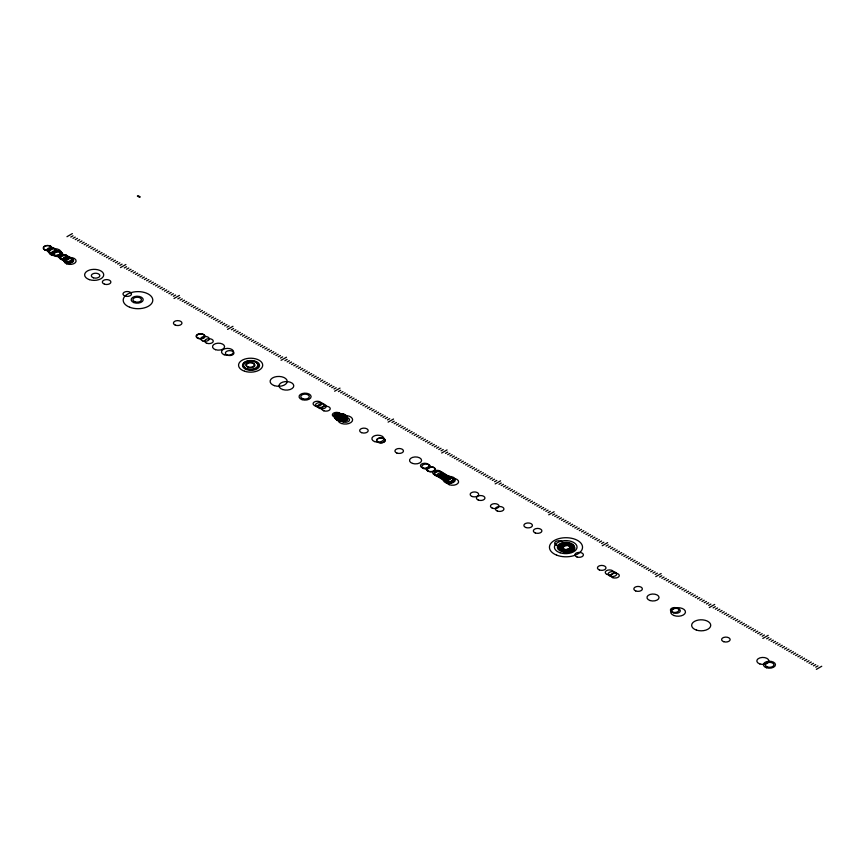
<?xml version="1.0" encoding="UTF-8"?>
<svg xmlns="http://www.w3.org/2000/svg" width="865" height="865" viewBox="0 0 865 865"><rect width="100%" height="100%" fill="white"/><g stroke="black" fill="none" stroke-linecap="round" stroke-linejoin="round"><path stroke-width="1.3" d="M66.973 236.696L72.357 233.582M70.779 237.075L73.017 235.788M73.017 238.362L75.244 237.075M75.244 239.648L77.472 238.362M77.472 240.935L79.71 239.648M79.71 242.222L81.937 240.935M81.937 243.508L84.165 242.222M84.165 244.795L86.392 243.508M86.392 246.082L88.63 244.795M88.63 247.368L90.857 246.082M90.857 248.666L93.085 247.368M93.085 249.953L95.312 248.666M95.312 251.239L97.55 249.953M97.55 252.526L99.778 251.239M99.778 253.813L102.005 252.526M102.005 255.099L104.243 253.813M104.243 256.386L106.471 255.099M106.471 257.673L108.698 256.386M108.698 258.959L110.925 257.673M110.925 260.246L113.164 258.959M113.164 261.533L115.391 260.246M115.391 262.819L117.618 261.533M117.618 264.117L119.846 262.819M119.846 265.404L122.084 264.117M120.505 267.599L125.89 264.485M124.311 267.977L126.539 266.69M126.539 269.264L128.777 267.977M128.777 270.55L131.004 269.264M131.004 271.837L133.232 270.55M133.232 273.124L135.459 271.837M135.459 274.41L137.697 273.124M137.697 275.697L139.925 274.41M139.925 276.984L142.152 275.697M142.152 278.281L144.379 276.984M144.379 279.568L146.618 278.281M146.618 280.855L148.845 279.568M148.845 282.141L151.072 280.855M151.072 283.428L153.31 282.141M153.31 284.715L155.538 283.428M155.538 286.001L157.765 284.715M157.765 287.288L159.993 286.001M159.993 288.575L162.231 287.288M162.231 289.861L164.458 288.575M164.458 291.148L166.685 289.861M166.685 292.446L168.913 291.148M168.913 293.732L171.151 292.446M171.151 295.019L173.378 293.732M173.378 296.306L175.606 295.019M174.027 298.501L179.423 295.397M177.844 298.879L180.071 297.592M180.071 300.166L182.299 298.879M182.299 301.453L184.526 300.166M184.526 302.739L186.764 301.453M186.764 304.026L188.992 302.739M188.992 305.313L191.219 304.026M191.219 306.61L193.446 305.313M193.446 307.897L195.685 306.61M195.685 309.183L197.912 307.897M197.912 310.47L200.139 309.183M200.139 311.757L202.367 310.47M202.367 313.043L204.605 311.757M204.605 314.33L206.832 313.043M206.832 315.617L209.06 314.33M209.06 316.904L211.298 315.617M211.298 318.19L213.525 316.904M213.525 319.477L215.753 318.19M215.753 320.774L217.98 319.477M217.98 322.061L220.218 320.774M220.218 323.348L222.446 322.061M222.446 324.635L224.673 323.348M224.673 325.921L226.9 324.635M226.9 327.208L229.138 325.921M227.56 329.403L232.945 326.3M231.366 329.781L233.593 328.495M233.593 331.068L235.831 329.781M235.831 332.355L238.059 331.068M238.059 333.641L240.286 332.355M240.286 334.939L242.514 333.641M242.514 336.226L244.752 334.939M244.752 337.512L246.979 336.226M246.979 338.799L249.207 337.512M249.207 340.086L251.434 338.799M251.434 341.372L253.672 340.086M253.672 342.659L255.899 341.372M255.899 343.946L258.127 342.659M258.127 345.232L260.365 343.946M260.365 346.519L262.592 345.232M262.592 347.806L264.82 346.519M264.82 349.103L267.047 347.806M267.047 350.39L269.285 349.103M269.285 351.677L271.513 350.39M271.513 352.963L273.74 351.677M273.74 354.25L275.967 352.963M275.967 355.537L278.206 354.25M278.206 356.823L280.433 355.537M280.433 358.11L282.66 356.823M281.082 360.316L286.477 357.202M284.899 360.683L287.126 359.397M287.126 361.97L289.353 360.683M289.353 363.268L291.581 361.97M291.581 364.554L293.819 363.268M293.819 365.841L296.046 364.554M296.046 367.128L298.274 365.841M298.274 368.414L300.501 367.128M300.501 369.701L302.739 368.414M302.739 370.988L304.967 369.701M304.967 372.274L307.194 370.988M307.194 373.561L309.432 372.274M309.432 374.848L311.66 373.561M311.66 376.134L313.887 374.848M313.887 377.432L316.114 376.134M316.114 378.719L318.352 377.432M318.352 380.005L320.58 378.719M320.58 381.292L322.807 380.005M322.807 382.579L325.035 381.292M325.035 383.865L327.273 382.579M327.273 385.152L329.5 383.865M329.5 386.439L331.728 385.152M331.728 387.725L333.966 386.439M333.966 389.012L336.193 387.725M334.614 391.218L339.999 388.104M338.42 391.596L340.648 390.299M340.648 392.883L342.886 391.596M342.886 394.17L345.113 392.883M345.113 395.456L347.341 394.17M347.341 396.743L349.568 395.456M349.568 398.03L351.806 396.743M351.806 399.316L354.034 398.03M354.034 400.603L356.261 399.316M356.261 401.89L358.499 400.603M358.499 403.177L360.727 401.89M360.727 404.463L362.954 403.177M362.954 405.761L365.181 404.463M365.181 407.047L367.42 405.761M367.42 408.334L369.647 407.047M369.647 409.621L371.874 408.334M371.874 410.907L374.102 409.621M374.102 412.194L376.34 410.907M376.34 413.481L378.567 412.194M378.567 414.768L380.795 413.481M380.795 416.054L383.033 414.768M383.033 417.341L385.26 416.054M385.26 418.628L387.488 417.341M387.488 419.925L389.715 418.628M388.136 422.12L393.532 419.006M391.953 422.498L394.18 421.212M394.18 423.785L396.408 422.498M396.408 425.072L398.635 423.785M398.635 426.358L400.873 425.072M400.873 427.645L403.101 426.358M403.101 428.932L405.328 427.645M405.328 430.219L407.566 428.932M407.566 431.505L409.794 430.219M409.794 432.792L412.021 431.505M412.021 434.089L414.249 432.792M414.249 435.376L416.487 434.089M416.487 436.663L418.714 435.376M418.714 437.95L420.941 436.663M420.941 439.236L423.169 437.95M423.169 440.523L425.407 439.236M425.407 441.81L427.634 440.523M427.634 443.096L429.862 441.81M429.862 444.383L432.1 443.096M432.1 445.67L434.327 444.383M434.327 446.956L436.555 445.67M436.555 448.243L438.782 446.956M438.782 449.541L441.02 448.243M441.02 450.827L443.248 449.541M441.669 453.022L447.054 449.908M445.475 453.401L447.702 452.114M447.702 454.687L449.941 453.401M449.941 455.974L452.168 454.687M452.168 457.261L454.395 455.974M454.395 458.547L456.634 457.261M456.634 459.834L458.861 458.547M458.861 461.121L461.088 459.834M461.088 462.407L463.316 461.121M463.316 463.705L465.554 462.407M465.554 464.992L467.781 463.705M467.781 466.278L470.009 464.992M470.009 467.565L472.236 466.278M472.236 468.852L474.474 467.565M474.474 470.138L476.702 468.852M476.702 471.425L478.929 470.138M478.929 472.712L481.167 471.425M481.167 473.998L483.394 472.712M483.394 475.285L485.622 473.998M485.622 476.572L487.849 475.285M487.849 477.869L490.087 476.572M490.087 479.156L492.315 477.869M492.315 480.443L494.542 479.156M494.542 481.729L496.769 480.443M495.191 483.924L500.586 480.821M499.008 484.303L501.235 483.016M501.235 485.589L503.462 484.303M503.462 486.876L505.701 485.589M505.701 488.163L507.928 486.876M507.928 489.449L510.155 488.163M510.155 490.736L512.383 489.449M512.383 492.034L514.621 490.736M514.621 493.32L516.848 492.034M516.848 494.607L519.076 493.32M519.076 495.894L521.303 494.607M521.303 497.18L523.541 495.894M523.541 498.467L525.769 497.18M525.769 499.754L527.996 498.467M527.996 501.04L530.234 499.754M530.234 502.327L532.462 501.04M532.462 503.614L534.689 502.327M534.689 504.901L536.916 503.614M536.916 506.198L539.154 504.901M539.154 507.485L541.382 506.198M541.382 508.771L543.609 507.485M543.609 510.058L545.837 508.771M545.837 511.345L548.075 510.058M548.075 512.631L550.302 511.345M548.724 514.826L554.108 511.723M552.53 515.205L554.768 513.918M554.768 516.491L556.995 515.205M556.995 517.778L559.223 516.491M559.223 519.065L561.45 517.778M561.45 520.362L563.688 519.065M563.688 521.649L565.915 520.362M565.915 522.936L568.143 521.649M568.143 524.222L570.37 522.936M570.37 525.509L572.608 524.222M572.608 526.796L574.836 525.509M574.836 528.082L577.063 526.796M577.063 529.369L579.301 528.082M579.301 530.656L581.529 529.369M581.529 531.943L583.756 530.656M583.756 533.229L585.983 531.943M585.983 534.527L588.222 533.229M588.222 535.813L590.449 534.527M590.449 537.1L592.676 535.813M592.676 538.387L594.904 537.1M594.904 539.673L597.142 538.387M597.142 540.96L599.369 539.673M599.369 542.247L601.597 540.96M601.597 543.534L603.835 542.247M602.245 545.739L607.641 542.625M606.062 546.107L608.29 544.82M608.29 547.394L610.517 546.107M610.517 548.691L612.755 547.394M612.755 549.978L614.983 548.691M614.983 551.264L617.21 549.978M617.21 552.551L619.437 551.264M619.437 553.838L621.676 552.551M621.676 555.125L623.903 553.838M623.903 556.411L626.13 555.125M626.13 557.698L628.368 556.411M628.368 558.985L630.596 557.698M630.596 560.271L632.823 558.985M632.823 561.558L635.051 560.271M635.051 562.856L637.289 561.558M637.289 564.142L639.516 562.856M639.516 565.429L641.744 564.142M641.744 566.716L643.971 565.429M643.971 568.002L646.209 566.716M646.209 569.289L648.436 568.002M648.436 570.576L650.664 569.289M650.664 571.862L652.902 570.576M652.902 573.149L655.129 571.862M655.129 574.436L657.357 573.149M655.778 576.641L661.163 573.527M659.584 577.02L661.822 575.722M661.822 578.307L664.05 577.02M664.05 579.593L666.277 578.307M666.277 580.88L668.504 579.593M668.504 582.167L670.743 580.88M670.743 583.453L672.97 582.167M672.97 584.74L675.197 583.453M675.197 586.027L677.436 584.74M677.436 587.313L679.663 586.027M679.663 588.6L681.89 587.313M681.89 589.887L684.118 588.6M684.118 591.184L686.356 589.887M686.356 592.471L688.583 591.184M688.583 593.758L690.811 592.471M690.811 595.044L693.038 593.758M693.038 596.331L695.276 595.044M695.276 597.618L697.504 596.331M697.504 598.904L699.731 597.618M699.731 600.191L701.969 598.904M701.969 601.478L704.197 600.191M704.197 602.764L706.424 601.478M706.424 604.051L708.651 602.764M708.651 605.349L710.889 604.051M709.311 607.544L714.695 604.43M713.117 607.922L715.344 606.635M715.344 609.209L717.572 607.922M717.572 610.495L719.81 609.209M719.81 611.782L722.037 610.495M722.037 613.069L724.265 611.782M724.265 614.355L726.503 613.069M726.503 615.642L728.73 614.355M728.73 616.929L730.957 615.642M730.957 618.216L733.185 616.929M733.185 619.513L735.423 618.216M735.423 620.8L737.65 619.513M737.65 622.086L739.878 620.8M739.878 623.373L742.105 622.086M742.105 624.66L744.343 623.373M744.343 625.946L746.571 624.66M746.571 627.233L748.798 625.946M748.798 628.52L751.036 627.233M751.036 629.807L753.264 628.52M753.264 631.093L755.491 629.807M755.491 632.38L757.718 631.093M757.718 633.677L759.957 632.38M759.957 634.964L762.184 633.677M762.184 636.251L764.411 634.964M762.833 638.446L768.217 635.332M766.639 638.824L768.877 637.537M768.877 640.111L771.104 638.824M771.104 641.398L773.332 640.111M773.332 642.684L775.57 641.398M775.57 643.971L777.797 642.684M777.797 645.258L780.025 643.971M780.025 646.544L782.252 645.258M782.252 647.831L784.49 646.544M784.49 649.128L786.718 647.831M786.718 650.415L788.945 649.128M788.945 651.702L791.172 650.415M791.172 652.988L793.41 651.702M793.41 654.275L795.638 652.988M795.638 655.562L797.865 654.275M797.865 656.849L800.103 655.562M800.103 658.135L802.331 656.849M802.331 659.422L804.558 658.135M804.558 660.709L806.785 659.422M806.785 661.995L809.024 660.709M809.024 663.293L811.251 661.995M811.251 664.58L813.478 663.293M813.478 665.866L815.706 664.58M815.706 667.153L817.944 665.866M816.365 669.348L821.75 666.245M138.065 195.652L140.303 196.939M137.351 196.063L139.579 197.35M45.131 249.963A4.271 2.465 0 0 0 51.781 248.104A4.271 2.465 0 0 0 45.65 245.714A4.271 2.465 0 0 0 45.131 249.963M45.348 250.093A4.271 2.465 0 0 0 52.008 248.233A4.271 2.465 0 0 0 45.877 245.833A4.271 2.465 0 0 0 45.348 250.093M49.024 252.169A4.271 2.465 0 0 0 55.436 250.028A4.271 2.465 0 0 0 49.024 247.898A4.271 2.465 0 0 0 49.024 252.169M49.813 252.677A4.271 2.465 0 0 0 56.463 250.807A4.271 2.465 0 0 0 50.343 248.417A4.271 2.465 0 0 0 49.813 252.677M51.565 255.11A6.044 3.492 0 0 0 60.983 252.472A6.044 3.492 0 0 0 52.311 249.088A6.044 3.492 0 0 0 51.565 255.11M53.825 254.991A4.271 2.465 0 0 0 60.474 253.121A4.271 2.465 0 0 0 54.354 250.731A4.271 2.465 0 0 0 53.825 254.991M55.425 255.91A4.271 2.465 0 0 0 62.075 254.051A4.271 2.465 0 0 0 55.955 251.65A4.271 2.465 0 0 0 55.425 255.91M55.501 255.954A4.271 2.465 0 0 0 62.15 254.094A4.271 2.465 0 0 0 56.03 251.693A4.271 2.465 0 0 0 55.501 255.954M56.095 256.3A4.271 2.465 0 0 0 62.745 254.429A4.271 2.465 0 0 0 56.625 252.039A4.271 2.465 0 0 0 56.095 256.3M60.853 259.046A4.271 2.465 0 0 0 67.502 257.175A4.271 2.465 0 0 0 61.383 254.786A4.271 2.465 0 0 0 60.853 259.046M61.069 259.176A4.271 2.465 0 0 0 67.73 257.305A4.271 2.465 0 0 0 61.599 254.916A4.271 2.465 0 0 0 61.069 259.176M61.783 259.522A4.271 2.465 0 0 0 68.184 257.392A4.271 2.465 0 0 0 61.783 255.251A4.271 2.465 0 0 0 61.783 259.522M62.594 260.051A4.271 2.465 0 0 0 69.254 258.192A4.271 2.465 0 0 0 63.123 255.791A4.271 2.465 0 0 0 62.594 260.051M64.94 261.403A4.271 2.465 0 0 0 71.59 259.543A4.271 2.465 0 0 0 65.47 257.143A4.271 2.465 0 0 0 64.94 261.403M65.232 261.522A4.271 2.465 0 0 0 71.644 259.392A4.271 2.465 0 0 0 65.232 257.251A4.271 2.465 0 0 0 65.232 261.522M65.091 261.49A4.271 2.465 0 0 0 71.741 259.63A4.271 2.465 0 0 0 65.621 257.229A4.271 2.465 0 0 0 65.091 261.49A4.271 2.465 0 0 0 71.849 259.695A4.271 2.465 0 0 0 65.729 257.294A4.271 2.465 0 0 0 65.199 261.554M66.724 262.376A4.271 2.465 0 0 0 73.125 260.246A4.271 2.465 0 0 0 66.724 258.105A4.271 2.465 0 0 0 66.724 262.376M66.983 262.592A4.271 2.465 0 0 0 73.633 260.722A4.271 2.465 0 0 0 67.513 258.332A4.271 2.465 0 0 0 66.983 262.592M66.702 263.847A6.044 3.492 0 0 0 76.109 261.198A6.044 3.492 0 0 0 67.448 257.813A6.044 3.492 0 0 0 66.702 263.847M89.398 279.633A9.547 5.514 0 0 0 103.724 274.865A9.547 5.514 0 0 0 89.398 270.085A9.547 5.514 0 0 0 89.398 279.633M93.452 277.806A4.271 2.465 0 0 0 99.853 275.675A4.271 2.465 0 0 0 93.452 273.545A4.271 2.465 0 0 0 93.452 277.806M104.492 284.185A4.271 2.465 0 0 0 110.893 282.044A4.271 2.465 0 0 0 104.492 279.914A4.271 2.465 0 0 0 104.492 284.185M125.122 296.1A4.271 2.465 0 0 0 131.523 293.959A4.271 2.465 0 0 0 125.122 291.829A4.271 2.465 0 0 0 125.122 296.1M134.789 301.734A4.271 2.465 0 0 0 141.438 299.863A4.271 2.465 0 0 0 135.308 297.474A4.271 2.465 0 0 0 134.789 301.734M133.794 302.577A6.044 3.492 0 0 0 143.201 299.939A6.044 3.492 0 0 0 134.54 296.554A6.044 3.492 0 0 0 133.794 302.577M129.707 307.237A14.792 8.542 0 0 0 152.759 300.771A14.792 8.542 0 0 0 131.534 292.478A14.792 8.542 0 0 0 129.707 307.237M175.303 325.121A4.271 2.465 0 0 0 181.953 323.261A4.271 2.465 0 0 0 175.833 320.861A4.271 2.465 0 0 0 175.303 325.121M198.236 338.312A4.271 2.465 0 0 0 204.637 336.171A4.271 2.465 0 0 0 198.236 334.041A4.271 2.465 0 0 0 198.236 338.312M198.604 338.529A4.271 2.465 0 0 0 205.016 336.388A4.271 2.465 0 0 0 198.604 334.258A4.271 2.465 0 0 0 198.604 338.529M202.886 340.994A4.271 2.465 0 0 0 209.287 338.853A4.271 2.465 0 0 0 202.886 336.723A4.271 2.465 0 0 0 202.886 340.994M206.854 343.286A4.271 2.465 0 0 0 213.266 341.156A4.271 2.465 0 0 0 206.854 339.015A4.271 2.465 0 0 0 206.854 343.286M215.526 349.687A6.044 3.492 0 0 0 224.586 346.67A6.044 3.492 0 0 0 215.526 343.643A6.044 3.492 0 0 0 215.526 349.687M224.154 354.747A6.044 3.492 0 0 0 233.572 352.109A6.044 3.492 0 0 0 224.9 348.725A6.044 3.492 0 0 0 224.154 354.747M227.268 355.126A4.271 2.465 0 0 0 233.918 353.266A4.271 2.465 0 0 0 227.798 350.866A4.271 2.465 0 0 0 227.268 355.126M247.855 366.955A4.271 2.465 0 0 0 254.267 364.825A4.271 2.465 0 0 0 247.855 362.684A4.271 2.465 0 0 0 247.855 366.955M246.255 368.598A7.396 4.271 0 0 0 257.781 365.365A7.396 4.271 0 0 0 247.174 361.224A7.396 4.271 0 0 0 246.255 368.598M244.59 371.226A12.078 6.974 0 0 0 262.711 365.192A12.078 6.974 0 0 0 244.59 359.148A12.078 6.974 0 0 0 244.59 371.226M248.569 367.365A4.271 2.465 0 0 0 254.97 365.235A4.271 2.465 0 0 0 248.569 363.095A4.271 2.465 0 0 0 248.569 367.365M247.304 369.106A7.396 4.271 0 0 0 258.397 365.408A7.396 4.271 0 0 0 247.304 361.7A7.396 4.271 0 0 0 247.304 369.106M246.244 369.506A8.542 4.93 0 0 0 259.554 365.776A8.542 4.93 0 0 0 247.304 360.986A8.542 4.93 0 0 0 246.244 369.506M274.389 385.639A8.542 4.93 0 0 0 287.202 381.368A8.542 4.93 0 0 0 274.389 377.097A8.542 4.93 0 0 0 274.389 385.639M282.693 389.531A7.396 4.271 0 0 0 293.786 385.833A7.396 4.271 0 0 0 282.693 382.135A7.396 4.271 0 0 0 282.693 389.531M302.653 398.646A4.271 2.465 0 0 0 309.302 396.786A4.271 2.465 0 0 0 303.183 394.386A4.271 2.465 0 0 0 302.653 398.646M302.069 399.652A6.044 3.492 0 0 0 311.119 396.624A6.044 3.492 0 0 0 302.069 393.607A6.044 3.492 0 0 0 302.069 399.652M314.957 405.75A4.271 2.465 0 0 0 321.607 403.89A4.271 2.465 0 0 0 315.487 401.49A4.271 2.465 0 0 0 314.957 405.75M317.596 407.22A4.271 2.465 0 0 0 323.997 405.079A4.271 2.465 0 0 0 317.596 402.949A4.271 2.465 0 0 0 317.596 407.22M319.823 408.507A4.271 2.465 0 0 0 326.235 406.377A4.271 2.465 0 0 0 319.823 404.236A4.271 2.465 0 0 0 319.823 408.507M323.834 410.821A4.271 2.465 0 0 0 330.246 408.691A4.271 2.465 0 0 0 323.834 406.55A4.271 2.465 0 0 0 323.834 410.821M334.214 416.865A4.271 2.465 0 0 0 340.864 415.005A4.271 2.465 0 0 0 334.744 412.605A4.271 2.465 0 0 0 334.214 416.865M335.955 417.817A4.271 2.465 0 0 0 342.367 415.687A4.271 2.465 0 0 0 335.955 413.546A4.271 2.465 0 0 0 335.955 417.817M335.771 417.773A4.271 2.465 0 0 0 342.421 415.903A4.271 2.465 0 0 0 336.301 413.513A4.271 2.465 0 0 0 335.771 417.773M336.809 418.368A4.271 2.465 0 0 0 343.47 416.508A4.271 2.465 0 0 0 337.339 414.108A4.271 2.465 0 0 0 336.809 418.368M337.264 418.628A4.271 2.465 0 0 0 343.913 416.768A4.271 2.465 0 0 0 337.782 414.367A4.271 2.465 0 0 0 337.264 418.628M337.75 420.249A6.044 3.492 0 0 0 346.811 417.233A6.044 3.492 0 0 0 337.75 414.216A6.044 3.492 0 0 0 337.75 420.249M337.826 420.293A6.044 3.492 0 0 0 346.887 417.276A6.044 3.492 0 0 0 337.826 414.259A6.044 3.492 0 0 0 337.826 420.293M337.61 420.249A6.044 3.492 0 0 0 347.016 417.611A6.044 3.492 0 0 0 338.356 414.227A6.044 3.492 0 0 0 337.61 420.249M338.972 419.557A4.271 2.465 0 0 0 345.373 417.427A4.271 2.465 0 0 0 338.972 415.286A4.271 2.465 0 0 0 338.972 419.557M340.01 420.163A4.271 2.465 0 0 0 346.411 418.022A4.271 2.465 0 0 0 340.01 415.892A4.271 2.465 0 0 0 340.01 420.163M341.015 420.801A4.271 2.465 0 0 0 347.665 418.93A4.271 2.465 0 0 0 341.545 416.541A4.271 2.465 0 0 0 341.015 420.801M341.048 420.822A4.271 2.465 0 0 0 347.708 418.952A4.271 2.465 0 0 0 341.578 416.562A4.271 2.465 0 0 0 341.048 420.822M341.534 423.504A7.396 4.271 0 0 0 352.628 419.806A7.396 4.271 0 0 0 341.534 416.108A7.396 4.271 0 0 0 341.534 423.504M343.135 421.969A4.271 2.465 0 0 0 349.536 419.828A4.271 2.465 0 0 0 343.135 417.698A4.271 2.465 0 0 0 343.135 421.969M361.538 432.641A4.271 2.465 0 0 0 368.187 430.781A4.271 2.465 0 0 0 362.057 428.38A4.271 2.465 0 0 0 361.538 432.641M374.513 441.561A6.044 3.492 0 0 0 383.93 438.923A6.044 3.492 0 0 0 375.259 435.538A6.044 3.492 0 0 0 374.513 441.561M378.632 442.458A4.271 2.465 0 0 0 385.033 440.328A4.271 2.465 0 0 0 378.632 438.187A4.271 2.465 0 0 0 378.632 442.458A4.271 2.465 0 0 0 385.249 440.631A4.271 2.465 0 0 0 379.119 438.231A4.271 2.465 0 0 0 378.6 442.491M396.808 453.011A4.271 2.465 0 0 0 403.458 451.141A4.271 2.465 0 0 0 397.338 448.751A4.271 2.465 0 0 0 396.808 453.011M412.54 463.435A6.044 3.492 0 0 0 421.601 460.407A6.044 3.492 0 0 0 412.54 457.39A6.044 3.492 0 0 0 412.54 463.435M422.347 467.749A4.271 2.465 0 0 0 428.997 465.889A4.271 2.465 0 0 0 422.877 463.489A4.271 2.465 0 0 0 422.347 467.749M423.753 468.571A4.271 2.465 0 0 0 430.413 466.7A4.271 2.465 0 0 0 424.282 464.31A4.271 2.465 0 0 0 423.753 468.571M428.251 471.166A4.271 2.465 0 0 0 434.911 469.295A4.271 2.465 0 0 0 428.781 466.905A4.271 2.465 0 0 0 428.251 471.166M428.737 471.447A4.271 2.465 0 0 0 435.398 469.576A4.271 2.465 0 0 0 429.267 467.187A4.271 2.465 0 0 0 428.737 471.447M434.836 474.907A4.271 2.465 0 0 0 441.236 472.777A4.271 2.465 0 0 0 434.836 470.636A4.271 2.465 0 0 0 434.836 474.907M436.101 475.696A4.271 2.465 0 0 0 442.75 473.825A4.271 2.465 0 0 0 436.63 471.436A4.271 2.465 0 0 0 436.101 475.696M436.836 476.064A4.271 2.465 0 0 0 443.248 473.934A4.271 2.465 0 0 0 436.836 471.793A4.271 2.465 0 0 0 436.836 476.064M439.182 477.415A4.271 2.465 0 0 0 445.594 475.285A4.271 2.465 0 0 0 439.182 473.144A4.271 2.465 0 0 0 439.182 477.415M441.118 478.594A4.271 2.465 0 0 0 447.767 476.723A4.271 2.465 0 0 0 441.647 474.334A4.271 2.465 0 0 0 441.118 478.594M443.864 480.118A4.271 2.465 0 0 0 450.276 477.988A4.271 2.465 0 0 0 443.864 475.847A4.271 2.465 0 0 0 443.864 480.118M443.756 480.118A4.271 2.465 0 0 0 450.406 478.248A4.271 2.465 0 0 0 444.286 475.858A4.271 2.465 0 0 0 443.756 480.118M446.318 481.535A4.271 2.465 0 0 0 452.73 479.405A4.271 2.465 0 0 0 446.318 477.264A4.271 2.465 0 0 0 446.318 481.535M446.502 481.643A4.271 2.465 0 0 0 452.914 479.513A4.271 2.465 0 0 0 446.502 477.372A4.271 2.465 0 0 0 446.502 481.643M446.654 481.729A4.271 2.465 0 0 0 453.065 479.599A4.271 2.465 0 0 0 446.654 477.458A4.271 2.465 0 0 0 446.654 481.729M446.254 482.897A6.044 3.492 0 0 0 455.314 479.88A6.044 3.492 0 0 0 446.254 476.853A6.044 3.492 0 0 0 446.254 482.897M447.216 482.108A4.271 2.465 0 0 0 453.865 480.248A4.271 2.465 0 0 0 447.746 477.848A4.271 2.465 0 0 0 447.216 482.108M447.659 482.367A4.271 2.465 0 0 0 454.309 480.507A4.271 2.465 0 0 0 448.189 478.107A4.271 2.465 0 0 0 447.659 482.367M449.195 484.67A6.044 3.492 0 0 0 458.601 482.032A6.044 3.492 0 0 0 449.941 478.648A6.044 3.492 0 0 0 449.195 484.67M472.301 496.542A4.271 2.465 0 0 0 478.713 494.402A4.271 2.465 0 0 0 472.301 492.272A4.271 2.465 0 0 0 472.301 496.542M478.291 500.057A4.271 2.465 0 0 0 484.941 498.186A4.271 2.465 0 0 0 478.821 495.796A4.271 2.465 0 0 0 478.291 500.057M492.336 508.166A4.271 2.465 0 0 0 498.997 506.295A4.271 2.465 0 0 0 492.866 503.906A4.271 2.465 0 0 0 492.336 508.166M497.289 511.02A4.271 2.465 0 0 0 503.938 509.15A4.271 2.465 0 0 0 497.808 506.76A4.271 2.465 0 0 0 497.289 511.02M526.017 527.553A4.271 2.465 0 0 0 532.418 525.412A4.271 2.465 0 0 0 526.017 523.282A4.271 2.465 0 0 0 526.017 527.553M535.24 532.927A4.271 2.465 0 0 0 541.89 531.067A4.271 2.465 0 0 0 535.759 528.666A4.271 2.465 0 0 0 535.24 532.927M556.53 545.231A4.271 2.465 0 0 0 563.191 543.361A4.271 2.465 0 0 0 557.06 540.971A4.271 2.465 0 0 0 556.53 545.231M562.196 549.913A6.044 3.492 0 0 0 571.603 547.275A6.044 3.492 0 0 0 562.942 543.89A6.044 3.492 0 0 0 562.196 549.913M562.109 550.854A7.396 4.271 0 0 0 573.203 547.156A7.396 4.271 0 0 0 562.109 543.458A7.396 4.271 0 0 0 562.109 550.854M563.223 549.091A4.271 2.465 0 0 0 569.884 547.221A4.271 2.465 0 0 0 563.753 544.831A4.271 2.465 0 0 0 563.223 549.091M560.077 552.767A11.299 6.52 0 0 0 577.031 547.113A11.299 6.52 0 0 0 560.077 541.468A11.299 6.52 0 0 0 560.077 552.767M562.499 550.086A6.044 3.492 0 0 0 571.906 547.448A6.044 3.492 0 0 0 563.245 544.063A6.044 3.492 0 0 0 562.499 550.086M561.612 551.47A8.542 4.93 0 0 0 574.425 547.199A8.542 4.93 0 0 0 561.612 542.928A8.542 4.93 0 0 0 561.612 551.47M563.526 549.264A4.271 2.465 0 0 0 570.176 547.394A4.271 2.465 0 0 0 564.056 545.004A4.271 2.465 0 0 0 563.526 549.264M556.725 555.168A16.543 9.547 0 0 0 582.491 547.945A16.543 9.547 0 0 0 558.768 538.668A16.543 9.547 0 0 0 556.725 555.168M563.677 549.351A4.271 2.465 0 0 0 570.327 547.48A4.271 2.465 0 0 0 564.196 545.091A4.271 2.465 0 0 0 563.677 549.351M562.142 550.973A7.396 4.271 0 0 0 573.668 547.74A7.396 4.271 0 0 0 563.061 543.598A7.396 4.271 0 0 0 562.142 550.973M564.304 549.707A4.271 2.465 0 0 0 570.954 547.848A4.271 2.465 0 0 0 564.834 545.458A4.271 2.465 0 0 0 564.304 549.707M564.24 551.016A6.044 3.492 0 0 0 573.3 547.988A6.044 3.492 0 0 0 564.24 544.972A6.044 3.492 0 0 0 564.24 551.016M564.975 550.097A4.271 2.465 0 0 0 571.624 548.237A4.271 2.465 0 0 0 565.505 545.837A4.271 2.465 0 0 0 564.975 550.097M563.785 551.816A7.396 4.271 0 0 0 574.879 548.118A7.396 4.271 0 0 0 563.785 544.42A7.396 4.271 0 0 0 563.785 551.816M577.02 556.995A4.271 2.465 0 0 0 583.421 554.865A4.271 2.465 0 0 0 577.02 552.724A4.271 2.465 0 0 0 577.02 556.995M599.315 569.927A4.271 2.465 0 0 0 605.976 568.067A4.271 2.465 0 0 0 599.845 565.667A4.271 2.465 0 0 0 599.315 569.927M607.122 574.436A4.271 2.465 0 0 0 613.782 572.565A4.271 2.465 0 0 0 607.652 570.176A4.271 2.465 0 0 0 607.122 574.436M610.279 576.198A4.271 2.465 0 0 0 616.691 574.068A4.271 2.465 0 0 0 610.279 571.927A4.271 2.465 0 0 0 610.279 576.198M612.885 577.701A4.271 2.465 0 0 0 619.297 575.571A4.271 2.465 0 0 0 612.885 573.43A4.271 2.465 0 0 0 612.885 577.701M635.71 590.936A4.271 2.465 0 0 0 642.36 589.076A4.271 2.465 0 0 0 636.24 586.675A4.271 2.465 0 0 0 635.71 590.936M649.993 600.526A6.044 3.492 0 0 0 659.054 597.499A6.044 3.492 0 0 0 649.993 594.482A6.044 3.492 0 0 0 649.993 600.526M672.548 612.15A4.271 2.465 0 0 0 678.949 610.02A4.271 2.465 0 0 0 672.548 607.879A4.271 2.465 0 0 0 672.548 612.15M673.662 612.852A4.271 2.465 0 0 0 680.323 610.982A4.271 2.465 0 0 0 674.192 608.592A4.271 2.465 0 0 0 673.662 612.852M673.922 615.502A7.396 4.271 0 0 0 685.448 612.269A7.396 4.271 0 0 0 674.83 608.127A7.396 4.271 0 0 0 673.922 615.502M696.412 630.088A9.547 5.514 0 0 0 710.738 625.319A9.547 5.514 0 0 0 696.412 620.54A9.547 5.514 0 0 0 696.412 630.088M723.735 641.7A4.271 2.465 0 0 0 730.136 639.57A4.271 2.465 0 0 0 723.735 637.429A4.271 2.465 0 0 0 723.735 641.7M759.838 663.942A6.044 3.492 0 0 0 768.899 660.925A6.044 3.492 0 0 0 759.838 657.897A6.044 3.492 0 0 0 759.838 663.942M766.412 667.737A6.044 3.492 0 0 0 775.473 664.72A6.044 3.492 0 0 0 766.412 661.703A6.044 3.492 0 0 0 766.412 667.737M767.482 666.958A4.271 2.465 0 0 0 773.894 664.828A4.271 2.465 0 0 0 767.482 662.687A4.271 2.465 0 0 0 767.482 666.958"/></g></svg>
